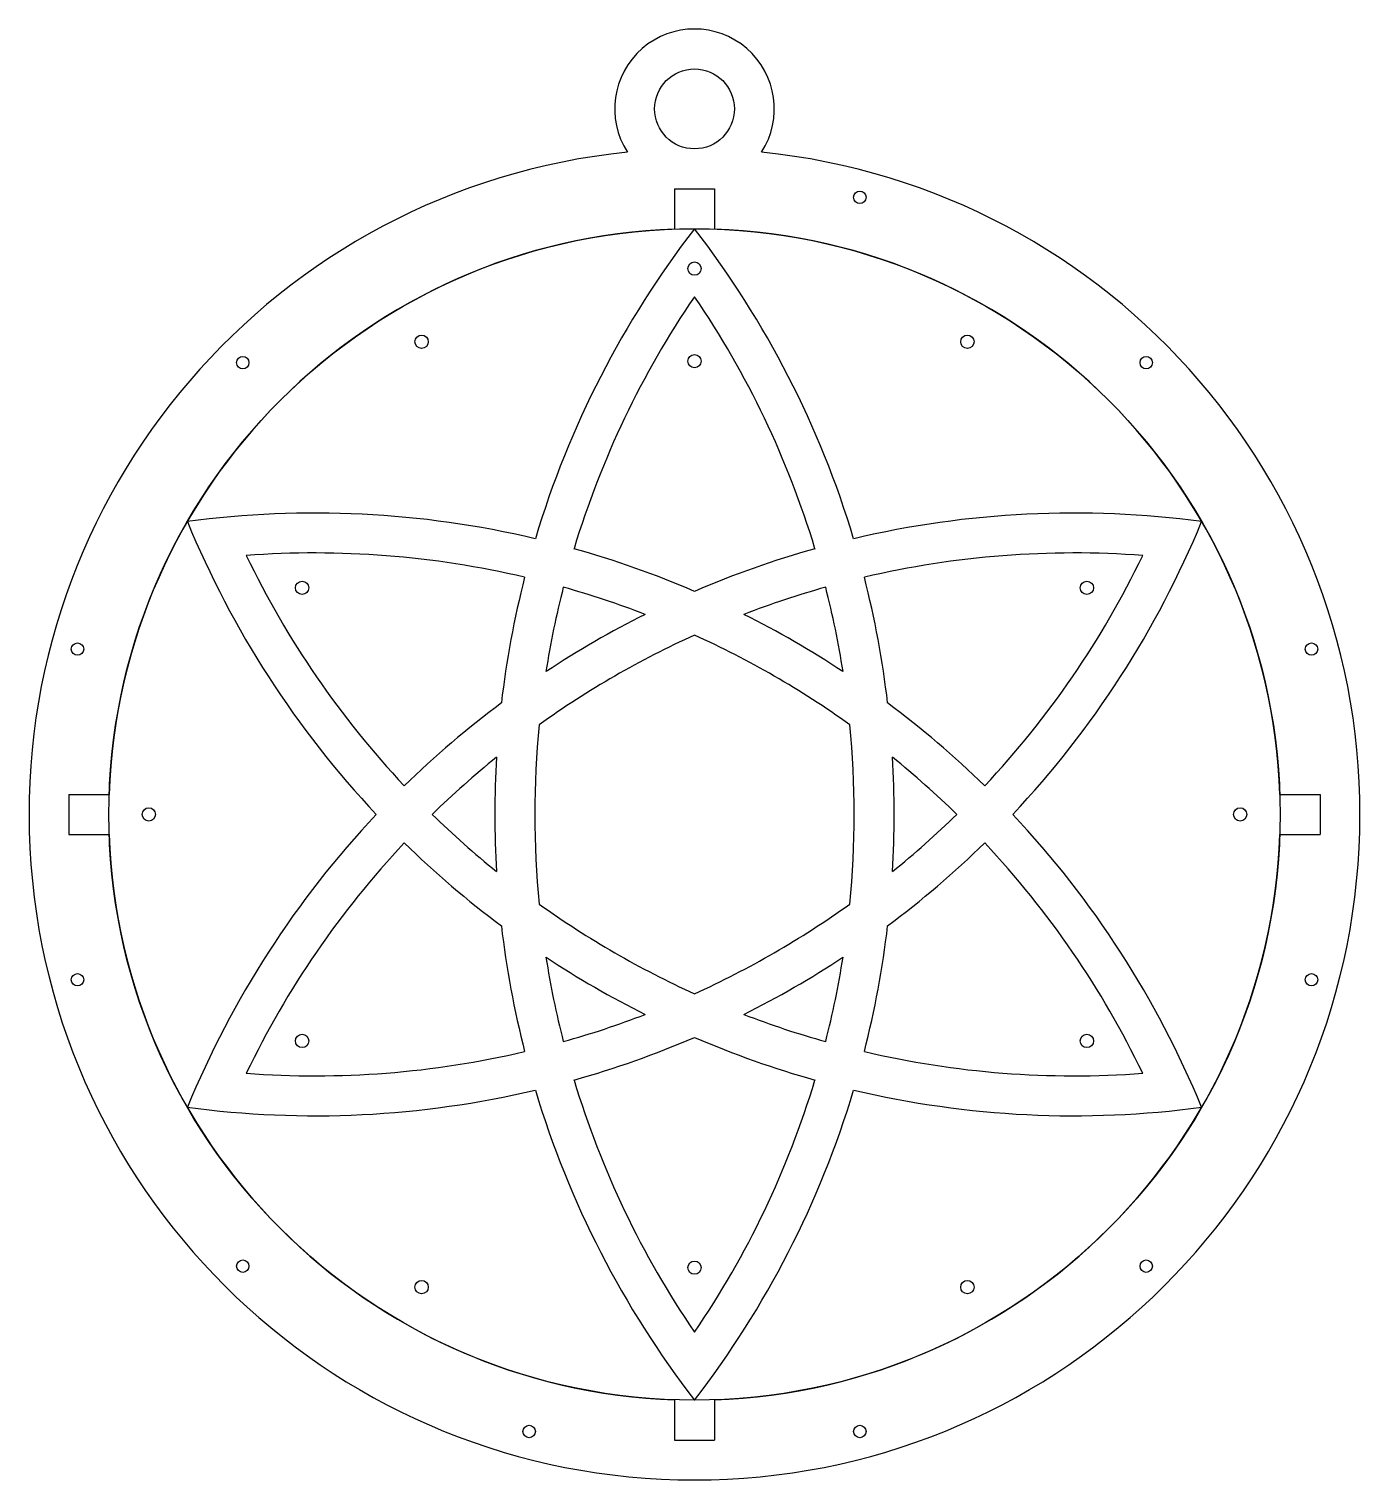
# Model space of a CAD drawing. Extents: x -50 to 50, y -50 to 59.
import ezdxf

# ---------------------------------------------------------------- set-up
doc = ezdxf.new("R2010")
doc.units = 0
doc.header["$MEASUREMENT"] = 0
doc.layers.add('MODELSKETCH_VISIBLE', color=7, linetype='CONTINUOUS')

msp = doc.modelspace()

# ---------------------------------------------------------------- linework, layer by layer
at = {"layer": 'MODELSKETCH_VISIBLE'}
for p, q in [((-1.5, 47), (1.5, 47)), ((-1.5, 47), (-1.5, 43.97)), ((1.5, 47), (1.5, 43.97)), ((-47, 1.5), (-47, -1.5)), ((-47, 1.5), (-43.97, 1.5)), ((43.97, 1.5), (47, 1.5)), ((47, 1.5), (47, -1.5)), ((-47, -1.5), (-43.97, -1.5)), ((43.97, -1.5), (47, -1.5)), ((-1.5, -43.97), (-1.5, -47)), ((1.5, -43.97), (1.5, -47)), ((-1.5, -47), (1.5, -47))]:
    msp.add_line(p, q, dxfattribs=at)
for centre, radius in [((0, 53), 3), ((12.42, 46.36), 0.467), ((0, 0), 44), ((0, 41), 0.5), ((-20.5, 35.51), 0.5), ((20.5, 35.51), 0.5), ((-33.94, 33.94), 0.467), ((0, 34.05), 0.5), ((33.94, 33.94), 0.467), ((-29.48, 17.02), 0.5), ((29.48, 17.02), 0.5), ((-46.36, 12.42), 0.467), ((46.36, 12.42), 0.467), ((-41, 0), 0.5), ((41, 0), 0.5), ((-46.36, -12.42), 0.467), ((46.36, -12.42), 0.467), ((-29.48, -17.02), 0.5), ((29.48, -17.02), 0.5), ((-33.94, -33.94), 0.467), ((0, -34.05), 0.5), ((33.94, -33.94), 0.467), ((-20.5, -35.51), 0.5), ((20.5, -35.51), 0.5), ((-12.42, -46.36), 0.467), ((12.42, -46.36), 0.467)]:
    msp.add_circle(centre, radius, dxfattribs=at)
for centre, radius, start, end in [((0, 53), 6, 327.1492, 212.8508), ((0, 0), 50, 95.7858, 84.2142), ((0, 0), 44, 91.9536, 178.0464), ((57.03, 0), 72.03, 142.3506, 163.2897), ((-57.03, 0), 72.03, 16.7103, 37.6494), ((0, 0), 44, 1.9536, 88.0464), ((57.03, 0), 69.03, 145.7074, 163.1928), ((-57.03, 0), 69.03, 16.8072, 34.2926), ((-28.52, -49.39), 72.03, 76.7103, 97.6494), ((28.52, 49.39), 72.03, 202.3506, 223.2897), ((28.52, -49.39), 72.03, 82.3506, 103.2897), ((-28.52, 49.39), 72.03, 316.7103, 337.6494), ((-28.52, -49.39), 69.03, 76.8072, 94.2926), ((-28.52, -49.39), 72.03, 66.679, 74.3221), ((28.52, -49.39), 72.03, 105.6779, 113.321), ((28.52, -49.39), 69.03, 85.7074, 103.1928), ((28.52, 49.39), 69.03, 205.7074, 223.1928), ((-28.52, 49.39), 69.03, 316.8072, 334.2926), ((57.03, 0), 72.03, 165.6779, 173.321), ((-57.03, 0), 72.03, 6.679, 14.3221), ((57.03, 0), 69.03, 165.683, 171.0598), ((-28.52, -49.39), 69.03, 68.9402, 74.317), ((28.52, -49.39), 69.03, 105.683, 111.0598), ((-57.03, 0), 69.03, 8.9402, 14.317), ((28.52, -49.39), 72.03, 116.5762, 123.4238), ((-28.52, -49.39), 72.03, 56.5762, 63.4238), ((28.52, -49.39), 69.03, 114.3988, 125.6012), ((-28.52, -49.39), 69.03, 54.3988, 65.6012), ((28.52, -49.39), 72.03, 126.679, 134.3221), ((-28.52, -49.39), 72.03, 45.6779, 53.321), ((57.03, 0), 69.03, 174.3988, 185.6012), ((-57.03, 0), 69.03, 354.3988, 5.6012), ((28.52, -49.39), 69.03, 128.9402, 134.317), ((57.03, 0), 72.03, 176.5762, 183.4238), ((-28.52, -49.39), 69.03, 45.683, 51.0598), ((-57.03, 0), 72.03, 356.5762, 3.4238), ((28.52, -49.39), 72.03, 136.7103, 157.6494), ((28.52, 49.39), 69.03, 225.683, 231.0598), ((-28.52, 49.39), 69.03, 308.9402, 314.317), ((-28.52, -49.39), 72.03, 22.3506, 43.2897), ((0, 0), 44, 181.9536, 268.0464), ((28.52, -49.39), 69.03, 136.8072, 154.2926), ((28.52, 49.39), 72.03, 225.6779, 233.321), ((0, 0), 44, 271.9536, 358.0464), ((-28.52, 49.39), 72.03, 306.679, 314.3221), ((-28.52, -49.39), 69.03, 25.7074, 43.1928), ((28.52, 49.39), 69.03, 234.3988, 245.6012), ((-28.52, 49.39), 69.03, 294.3988, 305.6012), ((57.03, 0), 72.03, 186.679, 194.3221), ((-57.03, 0), 72.03, 345.6779, 353.321), ((28.52, 49.39), 72.03, 236.5762, 243.4238), ((57.03, 0), 69.03, 188.9402, 194.317), ((-28.52, 49.39), 72.03, 296.5762, 303.4238), ((-57.03, 0), 69.03, 345.683, 351.0598), ((-28.52, 49.39), 69.03, 285.683, 291.0598), ((28.52, 49.39), 69.03, 248.9402, 254.317), ((-28.52, 49.39), 72.03, 285.6779, 293.321), ((28.52, 49.39), 72.03, 246.679, 254.3221), ((-28.52, 49.39), 69.03, 265.7074, 283.1928), ((28.52, 49.39), 69.03, 256.8072, 274.2926), ((57.03, 0), 69.03, 196.8072, 214.2926), ((-57.03, 0), 69.03, 325.7074, 343.1928), ((-28.52, 49.39), 72.03, 262.3506, 283.2897), ((57.03, 0), 72.03, 196.7103, 217.6494), ((-57.03, 0), 72.03, 322.3506, 343.2897), ((28.52, 49.39), 72.03, 256.7103, 277.6494)]:
    msp.add_arc(centre, radius, start, end, dxfattribs=at)

doc.saveas('drawing.dxf')
